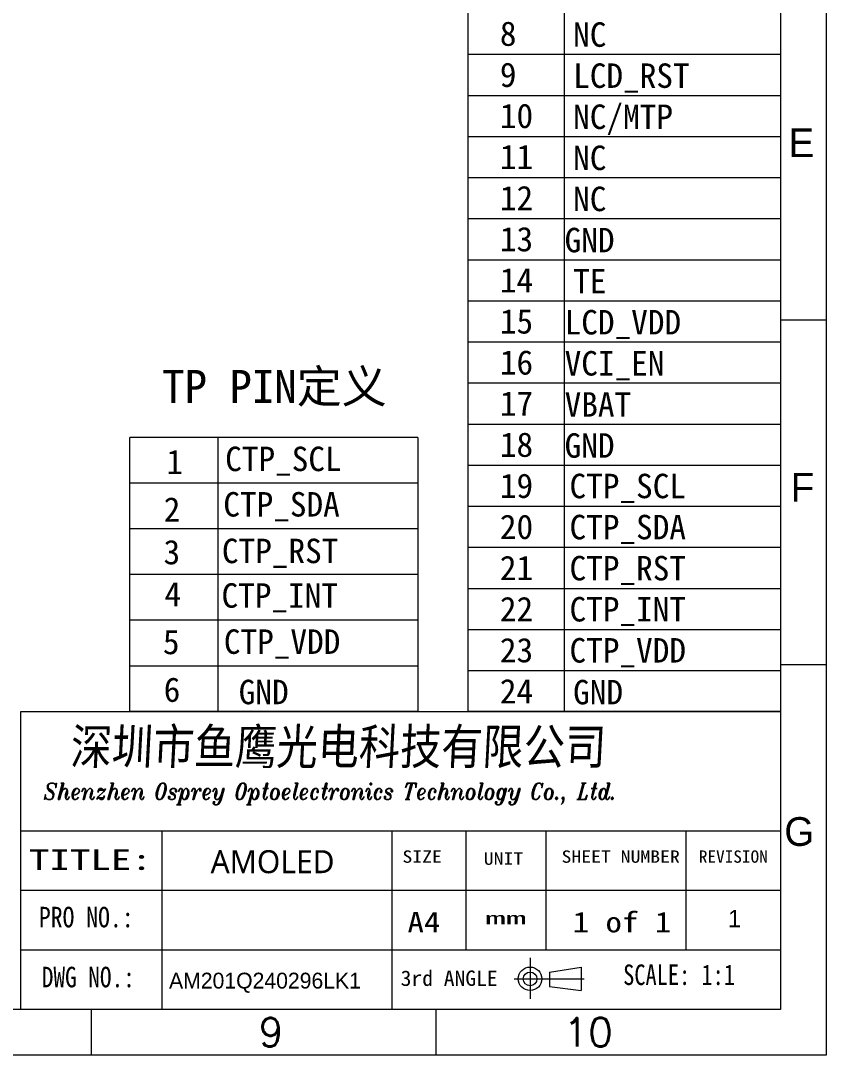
# Model space of a CAD drawing. Header units: millimetres. Extents: x 1167 to 2098, y -78 to 499.
# Drawn here: x 2036.8 to 2097.8, y 175.3 to 253.7 of the extents above; entities that cross this region are included whole.
import ezdxf
from ezdxf.enums import TextEntityAlignment as Align

# ---------------------------------------------------------------- set-up
doc = ezdxf.new("R2010")
doc.units = ezdxf.units.MM
doc.layers.get('0').update_dxf_attribs({"lineweight": 5})
doc.layers.add('图框', color=7, linetype='Continuous', lineweight=5)
doc.styles.add('REX', font='')
doc.styles.get("Standard").update_dxf_attribs({"font": 'txt', "bigfont": 'gbcbig.shx'})
doc.styles.add('TEXTSTYLE_0', font='txt', dxfattribs={"width": 0.8})
doc.styles.add('ZI2.5', font='', dxfattribs={"height": 2.5})
doc.styles.add('样式 3', font='italict.shx', dxfattribs={"width": 0.85, "oblique": 3})
doc.styles.add('汉字', font='')
doc.styles.get('REX').set_extended_font_data('STXihei')
doc.styles.get('ZI2.5').set_extended_font_data('SimSun')
doc.styles.get('汉字').set_extended_font_data('SimSun')

msp = doc.modelspace()

# ---------------------------------------------------------------- linework, layer by layer
at = {"layer": '图框', "color": 7, "linetype": 'ByBlock', "lineweight": 5, "ltscale": 0.55}
for p, q in [((2094.334, 361.5574), (2094.334, 178.7336)), ((2097.8164, 230.9685), (2094.334, 230.9685)), ((2097.8164, 204.8508), (2094.334, 204.8508)), ((2094.334, 178.7336), (1833.1948, 178.7336)), ((2042.1061, 178.7336), (2042.1061, 175.2513)), ((2068.2201, 178.7336), (2068.2201, 175.2513))]:
    msp.add_line(p, q, dxfattribs=at)
at = {"layer": '图框', "color": 3}
for p, q in [((2045.0361, 201.2941), (2045.0361, 222.0756)), ((2066.8726, 222.0756), (2045.0361, 222.0756)), ((2051.7416, 201.2941), (2051.7416, 222.0756)), ((2066.8726, 222.0756), (2066.8726, 201.2941)), ((2066.8726, 218.612), (2045.0361, 218.612)), ((2066.8726, 215.1484), (2045.0361, 215.1484)), ((2066.8726, 211.6848), (2045.0361, 211.6848)), ((2066.8726, 208.2213), (2045.0361, 208.2213)), ((2045.0361, 204.7577), (2066.8726, 204.7577)), ((2066.8726, 201.2941), (2045.0361, 201.2941))]:
    msp.add_line(p, q, dxfattribs=at)
at = {"layer": '图框', "linetype": 'Continuous', "lineweight": 5}
for p, q in [((2036.766, 178.7336), (2036.766, 201.2941)), ((2036.766, 192.2699), (2094.334, 192.2699)), ((2047.4896, 178.7336), (2047.4896, 192.2699)), ((2064.9274, 178.7336), (2064.9274, 192.2699)), ((2070.5186, 183.2457), (2070.5186, 192.2699)), ((2076.5817, 183.2457), (2076.5817, 192.2699)), ((2087.1866, 183.2457), (2087.1866, 192.2699)), ((2036.766, 187.7578), (2094.334, 187.7578)), ((2036.766, 183.2457), (2094.334, 183.2457))]:
    msp.add_line(p, q, dxfattribs=at)
at = {"layer": '图框', "color": 0, "lineweight": 5}
msp.add_line((2036.766, 201.2941), (2094.334, 201.2941), dxfattribs=at)
at = {"layer": '图框', "linetype": 'Continuous'}
msp.add_line((2075.3644, 182.6304), (2075.3644, 179.5186), dxfattribs=at)
at = {"layer": '图框', "color": 7, "linetype": 'Continuous'}
for p, q in [((2076.8513, 181.5573), (2079.2426, 181.9414)), ((2079.2426, 181.9414), (2079.2426, 180.1616)), ((2076.8513, 181.5573), (2076.8513, 180.4537)), ((2074.1687, 181.0362), (2079.4725, 181.0362)), ((2076.8513, 180.4537), (2079.2426, 180.1616))]:
    msp.add_line(p, q, dxfattribs=at)
at = {"layer": '图框', "color": 7, "linetype": 'ByBlock', "lineweight": 5, "ltscale": 0.55}
msp.add_lwpolyline([(1829.7124, 365.0397), (2097.8164, 365.0397), (2097.8164, 175.2513), (1829.7124, 175.2513)], close=True, dxfattribs=at)
at = {"layer": '图框', "color": 3, "lineweight": 5}
msp.add_lwpolyline([(2094.334, 201.2941), (2070.6766, 201.2941), (2070.6766, 279.1318), (2094.334, 279.1318)], close=True, dxfattribs=at)
for points in [[(2077.9415, 279.1318), (2077.9415, 201.2941)], [(2070.6766, 251.1102), (2094.334, 251.1102)], [(2070.6766, 247.9967), (2094.334, 247.9967)], [(2070.6766, 244.8832), (2094.334, 244.8832)], [(2070.6766, 241.7697), (2094.334, 241.7697)], [(2070.6766, 238.6562), (2094.334, 238.6562)], [(2070.6766, 235.5427), (2094.334, 235.5427)], [(2070.6766, 232.4292), (2094.334, 232.4292)], [(2070.6766, 229.3157), (2094.334, 229.3157)], [(2070.6766, 226.2021), (2094.334, 226.2021)], [(2070.6766, 223.0886), (2094.334, 223.0886)], [(2070.6766, 219.9751), (2094.334, 219.9751)], [(2070.6766, 216.8616), (2094.334, 216.8616)], [(2070.6766, 213.7481), (2094.334, 213.7481)], [(2070.6766, 210.6346), (2094.334, 210.6346)], [(2070.6766, 207.5211), (2094.334, 207.5211)], [(2070.6766, 204.4076), (2094.334, 204.4076)]]:
    msp.add_lwpolyline(points, dxfattribs=at)
at = {"layer": '图框', "color": 7, "linetype": 'Continuous'}
for centre, radius in [((2075.3644, 181.0515), 0.8899), ((2075.3644, 181.0362), 0.5212)]:
    msp.add_circle(centre, radius, dxfattribs=at)

# ---------------------------------------------------------------- texts
at = {"color": 1, "lineweight": 5, "style": 'ZI2.5'}
for s, p in [('1', (2047.8117, 219.2974)), ('2', (2047.6056, 215.6919)), ('3', (2047.5897, 212.4582)), ('4', (2047.6636, 209.2719)), ('5', (2047.5421, 205.6501)), ('6', (2047.6028, 202.0354))]:
    msp.add_text(s, height=1.8533, dxfattribs=at).set_placement(p)
at = {"layer": '图框', "color": 3, "lineweight": 5, "style": 'ZI2.5'}
for s, height, p in [('8', 1.8533, (2073.0777, 251.7488)), ('NC', 1.85328, (2078.631, 251.6779)), ('9', 1.8533, (2073.0777, 248.6342)), ('LCD_RST', 1.85328, (2078.631, 248.5644)), ('10', 1.85328, (2073.0777, 245.5197)), ('NC/MTP', 1.85328, (2078.631, 245.4509)), ('11', 1.85328, (2073.0777, 242.4052)), ('NC', 1.85328, (2078.631, 242.3374)), ('12', 1.85328, (2073.0777, 239.2906)), ('NC', 1.85328, (2078.631, 239.2238)), ('13', 1.85328, (2073.0777, 236.1761)), ('GND', 1.85328, (2077.9867, 236.1052)), ('14', 1.85328, (2073.0777, 233.0615)), ('TE', 1.85328, (2078.631, 232.9927)), ('15', 1.85328, (2073.0777, 229.947)), ('LCD_VDD', 1.85328, (2077.9867, 229.8782)), ('16', 1.85328, (2073.0777, 226.8325)), ('VCI_EN', 1.85328, (2077.9867, 226.7647)), ('17', 1.85328, (2073.0777, 223.7179)), ('VBAT', 1.85328, (2077.9867, 223.6511)), ('18', 1.85328, (2073.0777, 220.6034)), ('GND', 1.85328, (2077.9867, 220.5376)), ('19', 1.85328, (2073.0777, 217.4888)), ('20', 1.85328, (2073.0777, 214.3743)), ('21', 1.85328, (2073.0777, 211.2598)), ('22', 1.85328, (2073.0777, 208.1452)), ('23', 1.85328, (2073.0777, 205.0307)), ('24', 1.85328, (2073.0777, 201.9161))]:
    msp.add_text(s, height=height, dxfattribs=at).set_placement(p)
at = {"layer": '图框', "color": 1, "lineweight": 5, "style": 'ZI2.5'}
for s, p in [('CTP_SCL', (2052.2624, 219.5219)), ('CTP_SCL', (2078.3574, 217.4685)), ('CTP_SDA ', (2052.121, 216.0788)), ('CTP_SDA ', (2078.3574, 214.355)), ('CTP_RST', (2052.0151, 212.5474)), ('CTP_RST', (2078.3574, 211.2415)), ('CTP_INT', (2051.9857, 209.169)), ('CTP_INT', (2078.3574, 208.128)), ('CTP_VDD', (2052.1624, 205.6729)), ('CTP_VDD', (2078.3574, 205.0145)), ('GND', (2053.2901, 201.8582)), ('GND', (2078.631, 201.8473))]:
    msp.add_text(s, height=1.85328, dxfattribs=at).set_placement(p)
at = {"layer": '图框', "linetype": 'Continuous', "lineweight": 5, "style": 'TEXTSTYLE_0'}
for s, height, width, p, p2 in [('TITLE:', 1.55589, 1.281601, (2037.3946, 189.3064), (2046.7001, 189.3064)), ('SIZE', 0.93353, 0.96, (2065.6975, 189.8438), (2068.6848, 189.8438)), ('UNIT', 0.93353, 0.96, (2071.8577, 189.6893), (2074.845, 189.6893)), ('SHEET NUMBER', 0.933535, 0.822857, (2077.7525, 189.8438), (2086.7145, 189.8438)), ('REVISION', 0.93353, 0.763636, (2088.1543, 189.8438), (2093.3821, 189.8438)), ('PRO NO.:', 1.55589, 0.728598, (2038.1457, 184.9475), (2045.3253, 184.9475)), ('A4', 1.55589, 0.96, (2066.0773, 184.5654), (2068.5667, 184.5654)), ('mm', 0.93353, 2, (2071.9613, 185.1832), (2075.0731, 185.1832)), ('1', 1.5559, 2.4, (2078.5948, 184.5654), (2079.8395, 184.5654)), (' of ', 1.55589, 0.8, (2079.8395, 184.5654), (2084.8183, 184.5654)), ('1', 1.5559, 2.4, (2084.8183, 184.5654), (2086.063, 184.5654)), ('DWG NO.:', 1.55589, 0.6793, (2038.367, 180.4044), (2045.4131, 180.4044)), ('   3rd ANGLE', 1.166918, 0.72, (2063.109, 180.5107), (2072.9111, 180.5107))]:
    msp.add_text(s, height=height, dxfattribs=dict(at, width=width)).set_placement(p, p2, align=Align.FIT)
at = {"layer": '图框', "color": 7, "linetype": 'ByBlock', "lineweight": 5, "ltscale": 0.55, "width": 3.704892}
for s, insert, char_height, attachment_point in [('{\\f\uffd0ￂﾼﾚￃ\ufff7\ufff3w|b0|i0|c134|p54;E}', (2096.8979, 243.3184), 2.17648, 9), ('{\\f\uffd0ￂﾼﾚￃ\ufff7\ufff3w|b0|i0|c134|p54;F}', (2096.8979, 217.2045), 2.17648, 9), ('{\\f\uffd0ￂﾼﾚￃ\ufff7\ufff3w|b0|i0|c134|p54;G}', (2096.8979, 191.0906), 2.17648, 9), ('9', (2054.8048, 175.9071), 2.1765, 7), ('10', (2081.6353, 175.9071), 2.17648, 9)]:
    msp.add_mtext(s, dxfattribs=dict(at, insert=insert, char_height=char_height, attachment_point=attachment_point))
at = {"layer": '图框', "color": 3, "lineweight": 5, "insert": (2047.4831, 227.1932), "char_height": 2.5, "width": 23.420317, "attachment_point": 1, "style": 'ZI2.5'}
msp.add_mtext('TP PIN定义', dxfattribs=at)
at = {"layer": '图框', "lineweight": 5, "attachment_point": 1}
for s, insert, char_height, width, style in [('{\\fSTXinwei|b0|i0|c134|p2;\\C6;深圳市鱼鹰光电科技有限公司}', (2040.5028, 199.9952), 2.691, 44.430847, '样式 3'), ('\\pxqj;{\\H0.83333x;Shenzhen Osprey Optoelectronics Technology Co., Ltd.}', (2038.4831, 195.8742), 1.48005, 52.347399, '样式 3'), ('{\\fMicrosoft YaHei|b0|i0|c134|p34;\\C3;AMOLED}', (2051.1575, 190.7948), 1.742598, 8.217496, '汉字'), ('SCALE: 1:1', (2082.4228, 182.1346), 1.55589, 21.248052, 'TEXTSTYLE_0'), ('{\\f\uffd1ￕￕ￦ￇ￤\uffbfﾬￊ￩|b0|i0|c134|p2;\\C3;AM201Q240296LK1}', (2048.0076, 181.5114), 1.2, 15.869441, 'REX')]:
    msp.add_mtext(s, dxfattribs=dict(at, insert=insert, char_height=char_height, width=width, style=style))
at = {"layer": '图框', "lineweight": 5, "insert": (2090.3553, 186.2667), "char_height": 1.306547, "width": 1.633289, "attachment_point": 1}
msp.add_mtext('{\\f@Arial Unicode MS|b0|i0|c0|p34;1}', dxfattribs=at)

doc.saveas('drawing.dxf')
